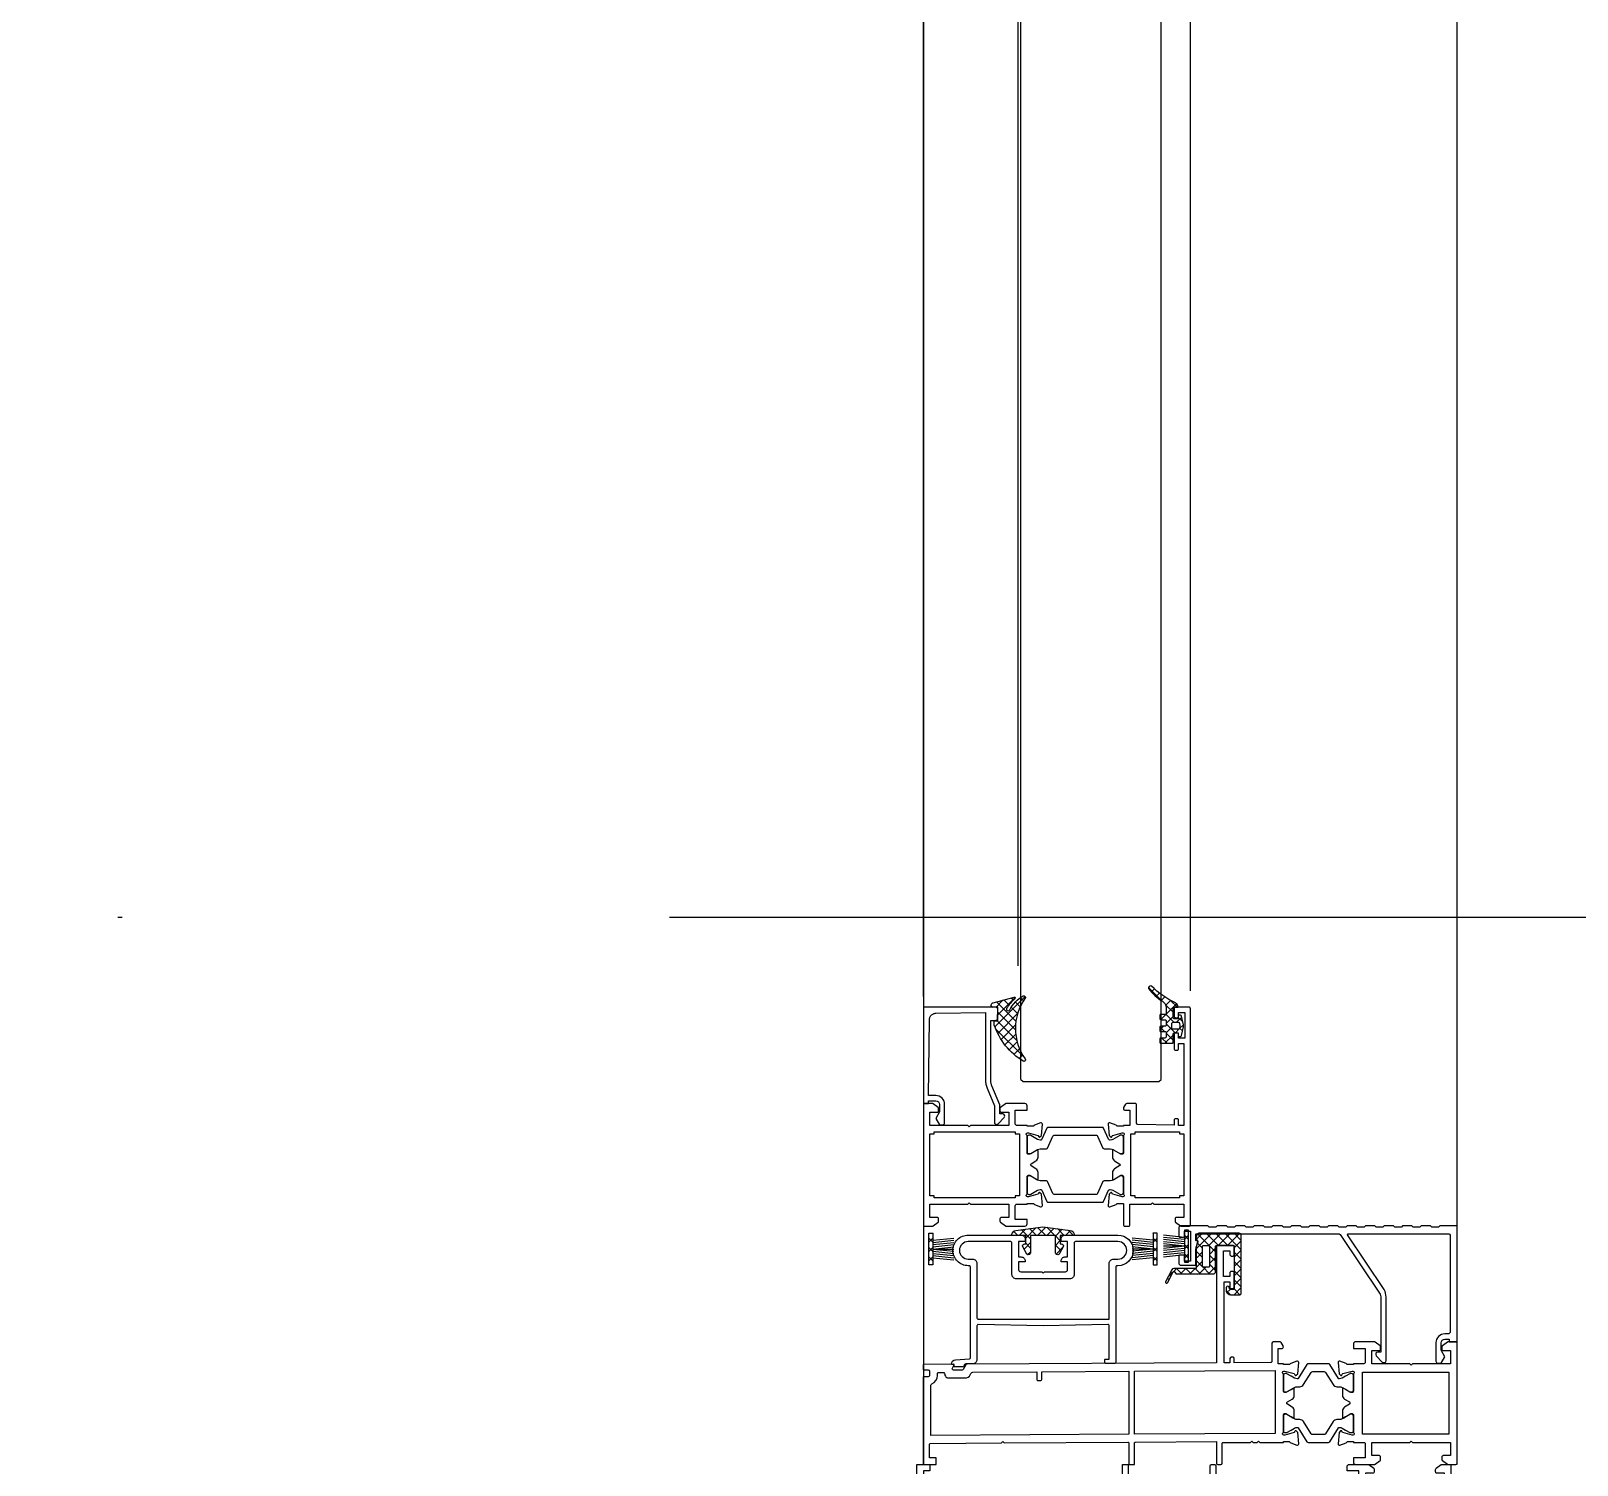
# Model space of a CAD drawing. Extents: x 58467 to 79089, y -33726 to -17391.
# Drawn here: x 75287.2 to 75322.51, y -19751.58 to -19718.82 of the extents above; entities that cross this region are included whole.
import ezdxf
from ezdxf.enums import TextEntityAlignment as Align

# ---------------------------------------------------------------- set-up
doc = ezdxf.new("R2010")
doc.units = 0
doc.header["$LTSCALE"] = 100
doc.linetypes.add('DASHDOT2', pattern=[0.5, 0.25, -0.125, 0, -0.125])
for name, color, linetype in [('BA_axis', 5, 'DASHDOT2'), ('BA_elev3', 8, 'Continuous'), ('BA_glass', 1, 'Continuous')]:
    doc.layers.add(name, color=color, linetype=linetype)
doc.styles.add('text1', font='arial.ttf', dxfattribs={"height": 20})

# ---------------------------------------------------------------- blocks, each defined once
blk = doc.blocks.new('*U176')
blk.add_line((0, 0), (0, -696))
at = {"linetype": 'Continuous', "style": 'text1'}
blk.add_attdef('1', text='', height=40, dxfattribs=at).set_placement((0, 38), align=Align.MIDDLE)
blk = doc.blocks.new('AXIS')
at = {"layer": 'BA_axis', "rotation": 90}
blk.add_blockref('*U176', (56.436, -32187.267), dxfattribs=at)
blk = doc.blocks.new('ACS_AKS122TF2002', base_point=(-434.6, 323.9))
at = {"color": 0, "linetype": 'Continuous'}
for points in [[(-367.599543, 347.090231), (-424.569809, 346.782182, 0.250708), (-424.827988, 346.632187), (-425.421871, 345.603552, -0.290882), (-425.681678, 345.453552), (-427.635264, 345.451876, -0.593545), (-427.895071, 345.901876), (-427.570004, 346.464909, 0.59484), (-427.744294, 346.764906), (-434.599537, 346.726616), (-434.599537, 345.726633, 0.456047), (-434.399537, 345.526633), (-433.399537, 345.526633, -0.389812), (-433.099537, 345.226633), (-433.099537, 344.226633, -0.441342), (-433.399537, 343.926633), (-434.399537, 343.926633, 0.378527), (-434.599537, 343.726633), (-434.599537, 323.9), (-431.599537, 323.9), (-431.599537, 325.4), (-433.099537, 325.4), (-433.099537, 328.543399, -0.412352), (-432.950491, 328.693396), (-416.694654, 328.796805), (-416.39081, 329.100649), (-416.090807, 328.800646), (-387.800809, 328.980608, -0.448015), (-387.599537, 328.780612), (-387.599537, 323.9), (-386.299537, 323.9), (-386.299537, 328.791426, -0.425607), (-386.100809, 328.991422), (-367.599543, 329.109115), (-367.599543, 324.2, 0.413911), (-367.299543, 323.9), (-366.599546, 323.9, 0.413925), (-366.299546, 324.2), (-366.299546, 328.6, -0.414502), (-365.999546, 328.9), (-359.799534, 328.9), (-359.499531, 329.200003), (-359.199528, 328.9), (-358.299534, 328.9), (-357.999531, 329.200003), (-357.699528, 328.9), (-352.299537, 328.9), (-352.299537, 329.100304), (-350.975803, 329.100304, -0.214854), (-350.79608, 328.988052, 0.25331), (-350.629102, 328.837767), (-349.202143, 328.318396, 0.548619), (-348.800678, 328.626451), (-349.026758, 331.210557), (-349.354588, 331.538386, 0.519427), (-349.689194, 331.448729), (-349.725522, 331.313152, -0.188805), (-349.866943, 331.171731), (-351.999537, 330.600304), (-352.199537, 330.600304, -0.649873), (-352.379537, 331.140304, 0.236068), (-352.299537, 331.300304), (-352.299537, 335.200304, -0.535184), (-351.999537, 335.500304), (-351.699537, 335.500304), (-350.103739, 334.526225, 0.577016), (-349.799537, 334.696935), (-349.799537, 336.122518, 0.289496), (-350.278527, 336.976069), (-351.372667, 337.643935, -0.531001), (-351.372667, 338.156065), (-350.278527, 338.823931, 0.277765), (-349.799537, 339.677482), (-349.799537, 341.103065, 0.578538), (-350.103739, 341.273775), (-351.699537, 340.299696), (-351.999537, 340.299696, -0.41362), (-352.299537, 340.599696), (-352.299537, 344.499696, 0.23639), (-352.379537, 344.659696, -0.802701), (-352.199537, 345.199696), (-351.999537, 345.199696), (-349.866943, 344.628269, -0.210853), (-349.689194, 344.351271, 0.587739), (-349.354588, 344.261614), (-349.026758, 344.589443), (-348.800678, 347.173549, 0.549503), (-349.202143, 347.481604), (-350.629102, 346.962233, 0.246021), (-350.79608, 346.811948, -0.316037), (-350.975803, 346.699696), (-352.299537, 346.699696), (-352.299537, 346.9), (-353.500105, 346.9), (-353.500105, 350.4), (-352.600105, 350.4, 0.414471), (-352.300105, 350.7, 0.097579), (-352.340297, 350.969615), (-352.790852, 351.75, 0.188389), (-353.05066, 351.9), (-354.600102, 351.9, 0.413959), (-354.900102, 351.6), (-354.901364, 347.457478, -0.4748), (-355.195809, 347.15753), (-363.499443, 347.113026), (-363.499116, 348.118819, 0.321127), (-363.799116, 348.418819), (-364.199116, 348.418819, 0.397173), (-364.499116, 348.118819), (-364.499544, 347.107598), (-365.799542, 347.1), (-365.799537, 365.6), (-364.499543, 365.6), (-364.499543, 364.4, 0.534724), (-364.199543, 364.1), (-363.799543, 364.1, 0.413923), (-363.499543, 364.4), (-363.499543, 367.7, 0.33354), (-363.799543, 368), (-364.199543, 368, 0.414505), (-364.499543, 367.7), (-364.499543, 366.8), (-365.999537, 366.8), (-365.999537, 372.7), (-364.499543, 372.7), (-364.499543, 371.8, 0.413911), (-364.199543, 371.5), (-363.799543, 371.5, 0.333135), (-363.499543, 371.8), (-363.499543, 373.6, 0.414517), (-363.799543, 373.9), (-367.299537, 373.9, 0.414511), (-367.599537, 373.6), (-367.599543, 347.090231)], [(-323.399692, 346.903812), (-332.099689, 346.903812), (-332.099689, 349.903812), (-330.399689, 349.903812, 0.414214), (-330.099689, 350.203812), (-330.099689, 350.766495, 0.238131), (-330.221569, 351.007893), (-331.351393, 351.841551, 0.160274), (-331.529513, 351.900152), (-335.799655, 351.900152, 0.414214), (-336.299655, 351.400152), (-336.299655, 350.400152), (-333.599689, 350.400152), (-333.599689, 347.200152, -0.414214), (-333.899689, 346.900152), (-336.299689, 346.900152), (-336.299689, 346.699848), (-337.623423, 346.699848, -0.286634), (-337.803146, 346.8121, 0.194273), (-337.970124, 346.962385), (-339.397083, 347.481756, 0.548619), (-339.798547, 347.173701), (-339.572467, 344.589596), (-339.244638, 344.261766, 0.57735), (-338.910031, 344.351424), (-338.873704, 344.487, -0.267949), (-338.732283, 344.628421), (-336.599689, 345.199848), (-336.399689, 345.199848, -0.720759), (-336.219689, 344.659848, 0.236068), (-336.299689, 344.499848), (-336.299689, 340.599848, -0.414214), (-336.599689, 340.299848), (-336.899689, 340.299848), (-338.495487, 341.273927, 0.585524), (-338.799689, 341.103217), (-338.799689, 339.677634, 0.261413), (-338.320699, 338.824083), (-337.226559, 338.156217, -0.561174), (-337.226559, 337.644087), (-338.320699, 336.976221, 0.261413), (-338.799689, 336.122671), (-338.799689, 334.697087, 0.585524), (-338.495487, 334.526377), (-336.899689, 335.500456), (-336.599689, 335.500456, -0.414214), (-336.299689, 335.200456), (-336.299689, 331.300456, 0.236068), (-336.219689, 331.140456, -0.720759), (-336.399689, 330.600456), (-336.599689, 330.600456), (-338.732283, 331.171883, -0.267949), (-338.873704, 331.313305), (-338.910031, 331.448881, 0.57735), (-339.244638, 331.538538), (-339.572467, 331.210709), (-339.798547, 328.626603, 0.548619), (-339.397083, 328.318549), (-337.970124, 328.837919, 0.194273), (-337.803146, 328.988205, -0.286634), (-337.623423, 329.100456), (-336.299689, 329.100456), (-336.299689, 328.900152), (-333.899689, 328.900152, -0.414214), (-333.599689, 328.600152), (-333.599689, 325.400152), (-336.299655, 325.400152), (-336.299655, 324.400152, 0.414214), (-335.799655, 323.900152), (-331.529513, 323.900152, 0.160274), (-331.351393, 323.958753), (-330.221569, 324.792411, 0.238131), (-330.099689, 325.03381), (-330.099689, 325.596492, 0.414214), (-330.399689, 325.896492), (-332.099689, 325.896492), (-332.099689, 328.896492), (-323.399692, 328.896492), (-323.099689, 329.196495), (-322.799686, 328.896492), (-314.099689, 328.896492), (-314.099689, 325.896492), (-315.799689, 325.896492, 0.414214), (-316.099689, 325.596492), (-316.099689, 325.03381, 0.238131), (-315.977809, 324.792411), (-314.847985, 323.958753, 0.160274), (-314.669865, 323.900152), (-312.899689, 323.900152, 0.414214), (-312.599689, 324.200152), (-312.599689, 351.600152, 0.414214), (-312.899689, 351.900152), (-314.669865, 351.900152, 0.160274), (-314.847985, 351.841551), (-315.977809, 351.007893, 0.238131), (-316.099689, 350.766495), (-316.099689, 350.203812, 0.414214), (-315.799689, 349.903812), (-314.099689, 349.903812), (-314.099689, 346.903812), (-322.799686, 346.903812), (-323.099689, 346.603809), (-323.399692, 346.903812)], [(-407.499537, 345.073667), (-387.599537, 345.181669), (-387.599537, 330.781925), (-432.799537, 330.494393), (-432.799537, 342.001774, -0.30478), (-432.612037, 342.279881, 0.309046), (-431.299537, 344.226633), (-431.299537, 344.626616, -0.498256), (-430.999537, 344.926616), (-430.1009, 344.925815, -0.408078), (-429.660974, 344.662612, 0.470626), (-428.573347, 343.651876), (-424.636694, 343.653552, 0.255993), (-423.662677, 344.682449, -0.323716), (-423.204063, 344.989538), (-408.599537, 345.067697), (-408.599537, 343.26768, 0.536765), (-408.399537, 343.06768), (-407.699537, 343.06768, 0.370779), (-407.499537, 343.26768), (-407.499537, 345.073667)]]:
    blk.add_lwpolyline(points, format="xyb", close=True, dxfattribs=at)
at = {"color": 4, "linetype": 'Continuous'}
for points in [[(-341.999689, 346.899848), (-346.599689, 346.899848, 0.258618), (-346.938908, 346.711816), (-348.918464, 343.543864, -0.258618), (-349.088074, 343.449848), (-349.13174, 343.449848, -0.131652), (-349.73174, 343.610618), (-350.499689, 344.053993), (-351.483009, 344.621713, 0.131652), (-351.588009, 344.649848), (-351.899689, 344.649848, 0.414214), (-352.299689, 344.249848), (-352.299689, 340.849848, 0.414214), (-351.899689, 340.449848), (-351.588009, 340.449848, 0.131652), (-351.483009, 340.477983), (-350.499689, 341.045703), (-349.73174, 341.489079, -0.131652), (-349.13174, 341.649848), (-348.533765, 341.649848, 0.258618), (-347.685717, 342.119929), (-345.941152, 344.911816, -0.258618), (-345.601933, 345.099848), (-342.997445, 345.099848, -0.258618), (-342.658226, 344.911816), (-340.913661, 342.119929, 0.258618), (-340.065613, 341.649848), (-339.467638, 341.649848, -0.131652), (-338.867638, 341.489079), (-338.106869, 341.049848), (-337.116369, 340.477983, 0.131652), (-337.011369, 340.449848), (-336.699689, 340.449848, 0.414214), (-336.299689, 340.849848), (-336.299689, 344.249848, 0.414214), (-336.699689, 344.649848), (-337.011369, 344.649848, 0.131652), (-337.116369, 344.621713), (-338.106869, 344.049848), (-338.867638, 343.610618, -0.131652), (-339.467638, 343.449848), (-339.511304, 343.449848, -0.258618), (-339.680914, 343.543864), (-341.66047, 346.711816, 0.258618), (-341.999689, 346.899848)], [(-346.599689, 328.900456), (-341.999689, 328.900456, 0.258618), (-341.66047, 329.088489), (-339.680914, 332.25644, -0.258618), (-339.511304, 332.350456), (-339.467638, 332.350456, -0.131652), (-338.867638, 332.189687), (-338.106869, 331.750456), (-337.116369, 331.178591, 0.131652), (-337.011369, 331.150456), (-336.699689, 331.150456, 0.414214), (-336.299689, 331.550456), (-336.299689, 334.950456, 0.414214), (-336.699689, 335.350456), (-337.011369, 335.350456, 0.131652), (-337.116369, 335.322322), (-338.106869, 334.750456), (-338.867638, 334.311226, -0.131652), (-339.467638, 334.150456), (-340.065613, 334.150456, 0.258618), (-340.913661, 333.680376), (-342.658226, 330.888489, -0.258618), (-342.997445, 330.700456), (-345.601933, 330.700456, -0.258618), (-345.941152, 330.888489), (-347.685717, 333.680376, 0.258618), (-348.533765, 334.150456), (-349.13174, 334.150456, -0.131652), (-349.73174, 334.311226), (-350.499689, 334.754602), (-351.483009, 335.322322, 0.131652), (-351.588009, 335.350456), (-351.899689, 335.350456, 0.414214), (-352.299689, 334.950456), (-352.299689, 331.550456, 0.414214), (-351.899689, 331.150456), (-351.588009, 331.150456, 0.131652), (-351.483009, 331.178591), (-350.499689, 331.746311), (-349.73174, 332.189687, -0.131652), (-349.13174, 332.350456), (-349.088074, 332.350456, -0.258618), (-348.918464, 332.25644), (-346.938908, 329.088489, 0.258618), (-346.599689, 328.900456)]]:
    blk.add_lwpolyline(points, format="xyb", close=True, dxfattribs=at)
at = {"color": 0, "linetype": 'Continuous'}
for points in [[(-386.299537, 330.790194), (-386.299537, 345.188724), (-354.199537, 345.362939), (-354.199537, 330.994393), (-386.299537, 330.790194)], [(-334.199689, 345.003812), (-314.499689, 345.003812), (-314.499689, 330.796492), (-334.199689, 330.796492), (-334.199689, 345.003812)]]:
    blk.add_lwpolyline(points, close=True, dxfattribs=at)
blk = doc.blocks.new('ACS_04-3004', base_point=(38.2, -51.4))
at = {"color": 1, "linetype": 'Continuous'}
for p, q in [((39.829437, -47), (41.281454, -45.547984)), ((40.347429, -45.675351), (42.45, -47.777922)), ((41.35, -47.600758), (43.737719, -45.213038)), ((42.21419, -45.420792), (43.793398, -47)), ((44.072078, -47), (45.979429, -45.092649)), ((44.080952, -45.166234), (45.914719, -47)), ((46.152256, -45.116217), (48.036039, -47)), ((46.193398, -47), (47.84619, -45.347208)), ((48.15, -47.164719), (49.712952, -45.601766)), ((48.608521, -45.451162), (50.157359, -47)), ((50.436039, -47), (51.578844, -45.857195)), ((51.064787, -45.786107), (52.27868, -47)), ((38.297287, -46.41083), (38.769757, -45.93836)), ((38.595344, -46.044586), (39.550758, -47)), ((40.962027, -50.110051), (42.45, -48.622078)), ((41.35, -48.799242), (42.45, -49.899242)), ((48.15, -47.113961), (49.25, -48.213961)), ((48.15, -49.286039), (49.25, -48.186039)), ((48.15, -49.235281), (49.424685, -50.509966)), ((41.444929, -51.015492), (41.809205, -51.379767)), ((41.812637, -51.380761), (42.45, -50.743398)), ((48.300145, -51.257214), (49.855875, -49.701484))]:
    blk.add_line(p, q, dxfattribs=at)
blk.add_lwpolyline([(39.064887, -45.850243), (45.3, -45), (51.535113, -45.850243, -0.375053), (52.4, -46.841073), (52.4, -47), (49.25, -47), (49.25, -48.9), (49.45, -48.9, -0.56619), (49.891176, -49.635294), (49.091176, -51.135294, -0.780776), (48.15, -50.9), (48.15, -47), (42.45, -47), (42.45, -50.9, -0.780776), (41.508824, -51.135294), (40.708824, -49.635294, -0.56619), (41.15, -48.9), (41.35, -48.9), (41.35, -47), (38.2, -47), (38.2, -46.841073, -0.375053), (39.064887, -45.850243)], format="xyb", close=True, dxfattribs=at)
blk = doc.blocks.new('ACS_01-2064', base_point=(17637.4, 718.4))
at = {"color": 1, "linetype": 'Continuous'}
for p, q in [((17637.4, 728.650033), (17641.19296, 732.442993)), ((17637.4, 730.771353), (17639.07164, 732.442993)), ((17637.772974, 732.426588), (17640.556336, 729.643226)), ((17639.877889, 732.442993), (17642.677657, 729.643226)), ((17640.514514, 729.643226), (17643.314281, 732.442993)), ((17641.99921, 732.442993), (17644.817009, 729.625194)), ((17642.635834, 729.643226), (17645.435601, 732.442993)), ((17643.3, 728.186072), (17647.433392, 732.319464)), ((17644.12053, 732.442993), (17647.684862, 728.878661)), ((17646.241851, 732.442993), (17647.844757, 730.840087)), ((17637.4, 730.678242), (17639, 729.078242)), ((17637.4, 728.556921), (17639, 726.956921)), ((17637.4, 726.528712), (17639, 728.128712)), ((17643.3, 729.020882), (17644.7, 727.620882)), ((17646.284862, 729.049614), (17647.441121, 730.205872)), ((17646.284862, 728.15734), (17647.516495, 726.925708)), ((17646.47457, 727.118001), (17647.684862, 728.328293)), ((17637.4, 726.435601), (17639, 724.835601)), ((17637.4, 724.407392), (17639, 726.007392)), ((17637.4, 724.314281), (17639, 722.714281)), ((17643.3, 726.064751), (17644.7, 727.464751)), ((17643.3, 726.899562), (17644.7, 725.499562)), ((17643.3, 723.943431), (17644.7, 725.343431)), ((17643.3, 724.778242), (17644.915443, 723.162799)), ((17644.640689, 723.162799), (17646.152458, 724.674568)), ((17645.536763, 724.662799), (17647.036763, 723.162799)), ((17646.273093, 724.795204), (17647.684862, 726.206973)), ((17646.284862, 726.928293), (17646.47457, 727.118001)), ((17646.284862, 726.03602), (17647.684862, 724.63602)), ((17646.762009, 723.162799), (17647.962009, 724.362799)), ((17647.516495, 726.925708), (17647.684862, 726.75734)), ((17647.958083, 724.362799), (17649.158083, 723.162799)), ((17648.883329, 723.162799), (17650.083329, 724.362799)), ((17650.079404, 724.362799), (17651.279404, 723.162799)), ((17651.00465, 723.162799), (17652.20465, 724.362799)), ((17652.200724, 724.362799), (17652.838444, 723.725079)), ((17637.4, 722.286072), (17639, 723.886072)), ((17637.4, 722.19296), (17639, 720.59296)), ((17637.4, 720.164751), (17639, 721.764751)), ((17652.998647, 723.564876), (17654.160835, 722.402688)), ((17653.178815, 723.215644), (17653.549959, 723.586789)), ((17653.900754, 721.816263), (17654.271898, 722.187407)), ((17637.4, 720.07164), (17639.07164, 718.4)), ((17637.756569, 718.4), (17639.067267, 719.710698)), ((17639.87829, 718.4004), (17640.8496, 719.37171)), ((17639.968545, 719.624415), (17640.707479, 718.885481))]:
    blk.add_line(p, q, dxfattribs=at)
for points in [[(17647.684862, 729.27647), (17647.684862, 724.512799, 0.414214), (17647.834862, 724.362799), (17652.844949, 724.362799, -0.280668), (17653.289301, 724.09204), (17654.699308, 721.358931, -1), (17654.254956, 721.12969), (17652.957557, 723.644524, 0.56102), (17652.702191, 723.662938), (17652.389816, 723.225613, -0.242318), (17652.267697, 723.162799), (17643.8, 723.162799, -0.414354), (17643.3, 723.663038), (17643.3, 729.443226, 0.414214), (17643.1, 729.643226), (17639.2, 729.643226, 0.41423), (17639, 729.443215), (17639, 719.9, 0.414214), (17639.3, 719.6), (17639.85, 719.6, 0.414214), (17640.15, 719.9), (17640.15, 720.00073, -1.000411), (17640.85, 720.000443), (17640.85, 719.4, -0.414223), (17639.849967, 718.4), (17637.7, 718.4, -0.414227), (17637.4, 718.700014), (17637.4, 731.942993, -0.414297), (17637.900143, 732.442993), (17647.104349, 732.442993, -0.339454), (17647.587312, 732.072402), (17647.879751, 730.981004, -0.513108), (17647.725311, 730.792486), (17647.625528, 730.792486, 0.513383), (17647.368184, 730.478078), (17647.679751, 729.315293), (17647.684862, 729.27647)], [(17646.284862, 724.862799), (17646.284862, 729.443226, 0.414232), (17646.084849, 729.643226), (17644.9, 729.643226, 0.414214), (17644.7, 729.443226), (17644.7, 724.862817, 0.41424), (17644.9, 724.662799), (17646.084844, 724.662799, 0.41424), (17646.284862, 724.862799)]]:
    blk.add_lwpolyline(points, format="xyb", close=True, dxfattribs=at)
for centre, radius, start, end in [((17647.534862, 729.27647), 0.15, 0, 15), ((17639.3, 719.9), 0.3, 180, 270)]:
    blk.add_arc(centre, radius, start, end, dxfattribs=at)
blk = doc.blocks.new('ACS_09-2880', base_point=(60.949993, -60.5))
at = {"color": 1, "linetype": 'Continuous'}
for p, q in [((61.899993, -55.32132), (60.949993, -54.37132)), ((60.949993, -55.32132), (61.899993, -54.37132)), ((61.899993, -57.442641), (60.949993, -56.492641)), ((60.949993, -57.442641), (61.899993, -56.492641)), ((61.907064, -53.207071), (61.892922, -53.192929)), ((61.899993, -54.839179), (66.7, -54.339179)), ((61.899993, -55.341884), (66.7, -54.841884)), ((61.899993, -55.844589), (66.7, -55.344589)), ((61.899993, -56.347295), (66.7, -55.847295)), ((61.899993, -56.85), (66.7, -56.35)), ((61.899993, -59.563961), (60.949993, -58.613961)), ((60.949993, -59.563961), (61.899993, -58.613961)), ((61.899993, -56.85), (66.7, -57.35)), ((61.899993, -56.85), (66.7, -56.85)), ((61.899993, -57.352705), (66.7, -57.852705)), ((61.899993, -57.855411), (66.7, -58.355411)), ((61.899993, -58.358116), (66.7, -58.858116)), ((61.899993, -58.860821), (66.7, -59.360821))]:
    blk.add_line(p, q, dxfattribs=at)
blk.add_lwpolyline([(61.899993, -53.2), (61.899993, -60.5), (60.949993, -60.5), (60.949993, -53.2), (61.899993, -53.2)], close=True, dxfattribs=at)
blk = doc.blocks.new('ACS_AKS122A01', base_point=(17472.447571, 1075.748261))
at = {"color": 0, "linetype": 'Continuous'}
blk.add_lwpolyline([(17470.847571, 1099.948261), (17470.847571, 1078.048261, -0.414238), (17470.347531, 1077.548261), (17469.597571, 1077.548261, 0.414214), (17467.597571, 1075.548261), (17467.597571, 1071.348261, 0.41422), (17468.097582, 1070.848261), (17468.797571, 1070.848261), (17469.597571, 1072.348261), (17468.797571, 1073.848261), (17468.797571, 1075.548261, -0.41423), (17469.597615, 1076.348261), (17470.647571, 1076.348261), (17470.647571, 1075.748261), (17472.447571, 1075.748261), (17472.447571, 1101.948261, 0.414214), (17472.147571, 1102.248261), (17468.467435, 1102.248261), (17468.167435, 1101.948261), (17466.649181, 1101.948261), (17466.349181, 1102.248261), (17464.230927, 1102.248261), (17463.930927, 1101.948261), (17462.412673, 1101.948261), (17462.112673, 1102.248261), (17459.994419, 1102.248261), (17459.694419, 1101.948261), (17458.176165, 1101.948261), (17457.876165, 1102.248261), (17455.757911, 1102.248261), (17455.457911, 1101.948261), (17453.939657, 1101.948261), (17453.639657, 1102.248261), (17451.521403, 1102.248261), (17451.221403, 1101.948261), (17449.703149, 1101.948261), (17449.403149, 1102.248261), (17447.284895, 1102.248261), (17446.984895, 1101.948261), (17445.466641, 1101.948261), (17445.166641, 1102.248261), (17443.048387, 1102.248261), (17442.748387, 1101.948261), (17441.230133, 1101.948261), (17440.930133, 1102.248261), (17438.811879, 1102.248261), (17438.511879, 1101.948261), (17436.993625, 1101.948261), (17436.693625, 1102.248261), (17434.575371, 1102.248261), (17434.275371, 1101.948261), (17432.757117, 1101.948261), (17432.457117, 1102.248261), (17430.338863, 1102.248261), (17430.038863, 1101.948261), (17428.520609, 1101.948261), (17428.220609, 1102.248261), (17426.102355, 1102.248261), (17425.802355, 1101.948261), (17424.284101, 1101.948261), (17423.984101, 1102.248261), (17421.865847, 1102.248261), (17421.565847, 1101.948261), (17420.047593, 1101.948261), (17419.747593, 1102.248261), (17417.629339, 1102.248261), (17417.329339, 1101.948261), (17415.811085, 1101.948261), (17415.511085, 1102.248261), (17409.356567, 1102.248261, 0.414238), (17408.856567, 1101.74822), (17408.856567, 1099.948259, 0.414251), (17409.156606, 1099.648259), (17409.856567, 1099.648259, 0.414254), (17410.156567, 1099.948301), (17410.156567, 1101.048261), (17411.506567, 1101.048261), (17411.506567, 1094.148261), (17410.156567, 1094.148261), (17410.156567, 1095.248258, 0.414243), (17409.856538, 1095.548258), (17409.156567, 1095.548258, 0.414243), (17408.856567, 1095.248229), (17408.856567, 1093.748259, 0.414214), (17409.356567, 1093.248259), (17412.762709, 1093.248259), (17412.762709, 1096.948261), (17413.231148, 1098.696498, 0.493248), (17413.037896, 1098.948261), (17412.762709, 1098.948261), (17412.762709, 1100.248261, -0.414214), (17412.962709, 1100.448261), (17445.279752, 1100.448261, -0.249985), (17445.694962, 1100.226831), (17454.831271, 1086.609107, -0.148818), (17455.000852, 1086.051968), (17455.000852, 1073.421922), (17454.324735, 1073.421922, 0.659185), (17453.962463, 1072.577307), (17455.338552, 1071.130472, 0.677286), (17456.200852, 1071.475068), (17456.200852, 1085.923641, 0.11575), (17455.783373, 1087.702839), (17447.426163, 1100.159303, -0.55665), (17447.60529, 1100.448261), (17470.347571, 1100.448261, -0.414214), (17470.847571, 1099.948261)], format="xyb", close=True, dxfattribs=at)
blk = doc.blocks.new('ACS_AKS122A02', base_point=(-167.351368, 6.8))
at = {"color": 0, "linetype": 'Continuous'}
for points in [[(-163.503112, 29.937767, -0.414214), (-167.003112, 33.437767, -0.414214), (-163.503112, 36.937767), (-151.401556, 36.937767, -0.414214), (-150.501556, 36.037767), (-150.501556, 35.437767), (-152.001556, 35.437767), (-152.001556, 31.937767), (-151.401556, 31.937767, -0.414214), (-150.501556, 31.037767), (-150.501556, 30.837767), (-152.001556, 30.837767), (-152.001556, 29.037758, 0.414214), (-151.501556, 28.537758), (-146.701559, 28.537758), (-146.401556, 28.237755), (-146.101553, 28.537758), (-141.301556, 28.537758, 0.414214), (-140.801556, 29.037758), (-140.801556, 30.837767), (-142.301556, 30.837767), (-142.301556, 31.037767, -0.414214), (-141.401556, 31.937767), (-140.801556, 31.937767), (-140.801556, 35.437767), (-142.301556, 35.437767), (-142.301556, 36.037767, -0.414214), (-141.401556, 36.937767), (-129.3, 36.937767, -1), (-129.3, 29.937767), (-129.551556, 29.937767, 0.414214), (-129.801556, 29.687767), (-129.801556, 7.902363, -0.414214), (-130.101556, 7.602363), (-132.151556, 7.602363, -0.414214), (-132.301556, 7.752363), (-132.301556, 8.44585, -0.414214), (-132.151556, 8.59585), (-131.301556, 8.59585), (-131.301556, 16.192944, 0.420112), (-131.607585, 16.492884), (-146.376556, 16.19602), (-161.195527, 16.493889, 0.420112), (-161.501556, 16.193949), (-161.501556, 8.503322, -0.414214), (-162.501556, 7.503322), (-164.059146, 7.503322, 0.267949), (-164.318954, 7.353322), (-164.551812, 6.95, -0.267949), (-164.81162, 6.8), (-166.551368, 6.8, -0.414214), (-166.701368, 6.95), (-166.701368, 7.25, 0.414214), (-166.851368, 7.4), (-167.351368, 7.4), (-167.351368, 7.456135, -0.408072), (-166.372379, 8.455914), (-163.201013, 8.696808, 0.412623), (-163.001556, 8.896264), (-163.001556, 29.687767, 0.414214), (-163.251556, 29.937767), (-163.503112, 29.937767)], [(-165.503112, 33.437767, 0.414214), (-163.503112, 31.437767), (-162.501556, 31.437767, -0.414214), (-161.501556, 30.437767), (-161.501556, 17.99602, 0.414214), (-161.201556, 17.69602), (-161.301556, 17.69602), (-131.451556, 17.69602, 0.414214), (-131.301556, 17.84602), (-131.301556, 30.437767, -0.414214), (-130.301556, 31.437767), (-129.3, 31.437767, 1), (-129.3, 35.437767), (-139.001556, 35.437767, 0.414214), (-139.301556, 35.137767), (-139.301556, 27.937758, -0.414214), (-140.301556, 26.937758), (-152.501556, 26.937758, -0.414214), (-153.501556, 27.937758), (-153.501556, 35.137767, 0.414214), (-153.801556, 35.437767), (-163.503112, 35.437767, 0.414214), (-165.503112, 33.437767)]]:
    blk.add_lwpolyline(points, format="xyb", close=True, dxfattribs=at)
blk = doc.blocks.new('ACS_AW61TF1503', base_point=(-0.3, -6.5))
at = {"color": 0, "linetype": 'Continuous'}
for points in [[(-0.3, -6.2), (-0.3, 43.2, -0.414214), (0, 43.5), (3.1, 43.5, -0.414214), (3.4, 43.2), (3.4, 41.4, -0.414214), (3.1, 41.1), (2.7, 41.1, -0.414214), (2.4, 41.4), (2.4, 42.3), (1, 42.3), (1, 36.4), (2.4, 36.4), (2.4, 37.3, -0.414214), (2.7, 37.6), (3.1, 37.6, -0.414214), (3.4, 37.3), (3.4, 34, -0.414214), (3.1, 33.7), (2.7, 33.7, -0.414214), (2.4, 34), (2.4, 35.2), (1.2, 35.2), (1.2, 16.505607), (2.4, 16.505607), (2.4, 17.705607, -0.414214), (2.7, 18.005607), (3.1, 18.005607, -0.414214), (3.4, 17.705607), (3.4, 16.540743), (11.70499, 16.694547, 0.4088), (11.999435, 16.994496), (11.999435, 21.2, -0.414214), (12.299435, 21.5), (14.248877, 21.5, -0.267949), (14.508685, 21.35), (14.95924, 20.569615, -0.131652), (14.999432, 20.419615), (14.999432, 20.3, -0.414214), (14.699432, 20), (13.499432, 20), (13.499432, 16.5), (15, 16.5), (15, 16.299696), (16.323734, 16.299696, 0.286634), (16.503457, 16.411948, -0.194273), (16.670435, 16.562233), (18.097394, 17.081604, -0.548619), (18.498858, 16.773549), (18.272778, 14.189443), (17.944949, 13.861614, -0.57735), (17.610342, 13.951271), (17.574015, 14.086848, 0.267949), (17.432594, 14.228269), (15.3, 14.799696), (15.1, 14.799696, 0.720759), (14.92, 14.259696, -0.236068), (15, 14.099696), (15, 10.199696, 0.414214), (15.3, 9.899696), (15.6, 9.899696), (17.195798, 10.873775, -0.585524), (17.5, 10.703065), (17.5, 9.277482, -0.261413), (17.02101, 8.423931), (15.787036, 7.67071, 0.561174), (15.787036, 7.32929), (17.02101, 6.576069, -0.261413), (17.5, 5.722518), (17.5, 4.296935, -0.585524), (17.195798, 4.126225), (15.6, 5.100304), (15.3, 5.100304, 0.414214), (15, 4.800304), (15, 0.900304, -0.236068), (14.92, 0.740304, 0.720759), (15.1, 0.200304), (15.3, 0.200304), (17.432594, 0.771731, 0.267949), (17.574015, 0.913152), (17.610342, 1.048729, -0.57735), (17.944949, 1.138386), (18.272778, 0.810557), (18.498858, -1.773549, -0.548619), (18.097394, -2.081604), (16.670435, -1.562233, -0.194273), (16.503457, -1.411948, 0.286634), (16.323734, -1.299696), (15.199958, -1.299696, 0.414214), (14.999958, -1.499696), (14.999958, -6.2, -0.414214), (14.699958, -6.5), (13.799958, -6.5, -0.414214), (13.499958, -6.2), (13.499958, -1.50366), (8.649982, -1.50366), (8.349979, -1.203657), (8.049976, -1.50366), (1.2, -1.50366), (1.2, -4.50366), (2.9, -4.50366, -0.414214), (3.2, -4.80366), (3.2, -5.366342, -0.238131), (3.07812, -5.607741), (1.948296, -6.441399, -0.160274), (1.770176, -6.5), (0, -6.5, -0.414214), (-0.3, -6.2)], [(60.7, 21.2), (60.7, -6.2, -0.414214), (60.4, -6.5), (58.629824, -6.5, -0.160274), (58.451704, -6.441399), (57.32188, -5.607741, -0.238131), (57.2, -5.366342), (57.2, -4.80366, -0.414214), (57.5, -4.50366), (59.2, -4.50366), (59.2, -1.50366), (50.500003, -1.50366), (50.2, -1.203657), (49.899997, -1.50366), (41.2, -1.50366), (41.2, -4.50366), (42.9, -4.50366, -0.414214), (43.2, -4.80366), (43.2, -5.366342, -0.238131), (43.07812, -5.607741), (41.948296, -6.441399, -0.160274), (41.770176, -6.5), (37.500034, -6.5, -0.414214), (37.000034, -6), (37.000034, -5), (39.7, -5), (39.7, -1.8, 0.414214), (39.4, -1.5), (37, -1.5), (37, -1.299696), (35.676266, -1.299696, 0.286634), (35.496543, -1.411948, -0.194273), (35.329565, -1.562233), (33.902606, -2.081604, -0.548619), (33.501142, -1.773549), (33.727222, 0.810557), (34.055051, 1.138386, -0.57735), (34.389658, 1.048729), (34.425985, 0.913152, 0.267949), (34.567406, 0.771731), (36.7, 0.200304), (36.9, 0.200304, 0.720759), (37.08, 0.740304, -0.236068), (37, 0.900304), (37, 4.800304, 0.414214), (36.7, 5.100304), (36.4, 5.100304), (34.804202, 4.126225, -0.585524), (34.5, 4.296935), (34.5, 5.722518, -0.261413), (34.97899, 6.576069), (36.07313, 7.243935, 0.561174), (36.07313, 7.756065), (34.97899, 8.423931, -0.261413), (34.5, 9.277482), (34.5, 10.703065, -0.585524), (34.804202, 10.873775), (36.4, 9.899696), (36.7, 9.899696, 0.414214), (37, 10.199696), (37, 14.099696, -0.236068), (37.08, 14.259696, 0.720759), (36.9, 14.799696), (36.7, 14.799696), (34.567406, 14.228269, 0.267949), (34.425985, 14.086848), (34.389658, 13.951271, -0.57735), (34.055051, 13.861614), (33.727222, 14.189443), (33.501142, 16.773549, -0.548619), (33.902606, 17.081604), (35.329565, 16.562233, -0.194273), (35.496543, 16.411948, 0.286634), (35.676266, 16.299696), (37, 16.299696), (37, 16.5), (39.4, 16.5, 0.414214), (39.7, 16.8), (39.7, 20), (37.000034, 20), (37.000034, 21, -0.414214), (37.500034, 21.5), (41.770176, 21.5, -0.160274), (41.948296, 21.441399), (43.07812, 20.607741, -0.238131), (43.2, 20.366342), (43.2, 19.80366, -0.414214), (42.9, 19.50366), (41.2, 19.50366), (41.2, 16.50366), (49.899997, 16.50366), (50.2, 16.203657), (50.500003, 16.50366), (59.2, 16.50366), (59.2, 19.50366), (57.5, 19.50366, -0.414214), (57.2, 19.80366), (57.2, 20.366342, -0.238131), (57.32188, 20.607741), (58.451704, 21.441399, -0.160274), (58.629824, 21.5), (60.4, 21.5, -0.414214), (60.7, 21.2)]]:
    blk.add_lwpolyline(points, format="xyb", close=True, dxfattribs=at)
for points in [[(2.2, 14.60366), (1.2, 14.60366), (1.2, 0.39634), (2.2, 0.39634), (2.2, -0.00366), (12.3, -0.00366), (12.3, 0.39634), (13.3, 0.39634), (13.3, 14.60366), (12.3, 14.60366), (12.3, 15.00366), (2.2, 15.00366), (2.2, 14.60366)], [(59.2, 0.39634), (59.2, 14.60366), (58.2, 14.60366), (58.2, 15.00366), (39.7, 15.00366), (39.7, 14.60366), (38.7, 14.60366), (38.7, 0.39634), (39.7, 0.39634), (39.7, -0.00366), (58.2, -0.00366), (58.2, 0.39634), (59.2, 0.39634)]]:
    blk.add_lwpolyline(points, close=True, dxfattribs=at)
at = {"color": 4, "linetype": 'Continuous'}
for points in [[(19.794822, 16.049696), (32.205178, 16.049696, -0.296213), (32.479241, 15.871717), (33.611922, 13.327675, 0.296213), (33.885985, 13.149696), (34.005256, 13.149696, 0.131652), (34.605256, 13.310465), (36.18332, 14.221561, -0.131652), (36.28832, 14.249696), (36.6, 14.249696, -0.414214), (37, 13.849696), (37, 10.449696, -0.414214), (36.6, 10.049696), (36.28832, 10.049696, -0.131652), (36.18332, 10.07783), (34.605256, 10.988926, 0.131652), (34.005256, 11.149696), (32.58717, 11.149696, -0.296213), (32.313107, 11.327675), (31.09138, 14.071717, 0.296213), (30.817317, 14.249696), (21.182683, 14.249696, 0.296213), (20.90862, 14.071717), (19.686893, 11.327675, -0.296213), (19.41283, 11.149696), (17.994744, 11.149696, 0.131652), (17.394744, 10.988926), (15.81668, 10.07783, -0.131652), (15.71168, 10.049696), (15.4, 10.049696, -0.414214), (15, 10.449696), (15, 13.849696, -0.414214), (15.4, 14.249696), (15.71168, 14.249696, -0.131652), (15.81668, 14.221561), (17.394744, 13.310465, 0.131652), (17.994744, 13.149696), (18.114015, 13.149696, 0.296213), (18.388078, 13.327675), (19.520759, 15.871717, -0.296213), (19.794822, 16.049696)], [(32.205178, -1.049696), (19.794822, -1.049696, -0.296213), (19.520759, -0.871717), (18.388078, 1.672325, 0.296213), (18.114015, 1.850304), (17.994744, 1.850304, 0.131652), (17.394744, 1.689535), (15.81668, 0.778439, -0.131652), (15.71168, 0.750304), (15.4, 0.750304, -0.414214), (15, 1.150304), (15, 4.550304, -0.414214), (15.4, 4.950304), (15.71168, 4.950304, -0.131652), (15.81668, 4.92217), (17.394744, 4.011074, 0.131652), (17.994744, 3.850304), (19.41283, 3.850304, -0.296213), (19.686893, 3.672325), (20.90862, 0.928283, 0.296213), (21.182683, 0.750304), (30.817317, 0.750304, 0.296213), (31.09138, 0.928283), (32.313107, 3.672325, -0.296213), (32.58717, 3.850304), (34.005256, 3.850304, 0.131652), (34.605256, 4.011074), (36.18332, 4.92217, -0.131652), (36.28832, 4.950304), (36.6, 4.950304, -0.414214), (37, 4.550304), (37, 1.150304, -0.414214), (36.6, 0.750304), (36.28832, 0.750304, -0.131652), (36.18332, 0.778439), (34.605256, 1.689535, 0.131652), (34.005256, 1.850304), (33.885985, 1.850304, 0.296213), (33.611922, 1.672325), (32.479241, -0.871717, -0.296213), (32.205178, -1.049696)]]:
    blk.add_lwpolyline(points, format="xyb", close=True, dxfattribs=at)
blk = doc.blocks.new('ACS_22G09', base_point=(-1.600509, -26.399478))
at = {"color": 0, "linetype": 'Continuous'}
blk.add_lwpolyline([(1.620233, -16.141271), (1.619938, -2.500071), (0.499937, -2.500095), (0.399229, -2.489935), (0.305413, -2.460793), (0.220501, -2.414677), (0.146511, -2.3536), (0.085455, -2.279571), (0.039348, -2.1946), (0, 0), (0.010159, 0.100822), (0.039297, 0.194724), (0.085399, 0.279697), (0.146452, 0.353728), (0.22044, 0.414809), (0.305349, 0.460928), (0.399165, 0.490075), (0.499873, 0.500239), (17.003947, 0.500596), (17.004423, -21.499439), (15.804496, -21.499465), (15.804483, -20.899674), (14.154283, -20.89971, 0.433577), (13.354349, -21.699678), (13.354385, -23.399489), (14.154369, -24.899466), (13.35445, -26.399478), (12.459737, -26.360245), (12.377048, -26.315638), (12.300937, -26.253084), (12.238525, -26.176976), (12.192585, -26.090952), (12.164215, -25.997628), (12.154513, -25.89962), (12.154422, -21.699704, -0.437355), (14.154257, -19.699783), (15.804457, -19.699748), (15.619425, -2.357485), (15.610376, -2.207223), (15.586938, -2.061286), (15.549824, -1.920392), (15.499744, -1.785258), (15.437409, -1.656599), (15.36353, -1.535133), (15.278819, -1.421576), (15.183985, -1.316645), (15.079742, -1.221057), (14.966798, -1.135527), (14.845867, -1.060773), (14.717658, -0.99751), (14.582883, -0.946457), (14.442252, -0.908329), (14.296478, -0.883842), (14.14627, -0.873715), (2.82017, -0.702394), (2.820504, -16.141245), (2.814711, -16.374477), (2.797379, -16.606732), (2.768597, -16.837582), (2.728454, -17.066599), (2.67704, -17.293357), (2.614442, -17.517425), (2.54075, -17.738377), (2.456053, -17.955785), (0.757708, -22.014144), (0.75779, -25.773087), (0.74763, -25.873894), (0.718488, -25.967758), (0.672372, -26.052675), (0.611295, -26.126644), (0.537265, -26.187661), (0.452295, -26.233725), (0.358394, -26.262833), (0.257573, -26.272982), (0.156427, -26.262659), (0.060512, -26.232506), (-0.027392, -26.183749), (-0.10451, -26.117616), (-1.480513, -24.67105, -0.614052), (-1.118451, -23.826305), (-0.442524, -23.82629), (-0.442568, -21.773013), (1.348789, -17.492443), (1.411983, -17.330569), (1.466922, -17.166066), (1.513551, -16.999247), (1.55182, -16.830421), (1.581675, -16.659899), (1.603064, -16.487993), (1.615934, -16.315013), (1.620233, -16.141271)], format="xyb", close=True, dxfattribs=at)
blk = doc.blocks.new('ACS_01-2005', base_point=(97.321644, 52.883758))
at = {"color": 1, "linetype": 'Continuous'}
for p, q in [((91.038892, 55.31035), (97.96879, 48.380452)), ((92.161049, 55.052609), (91.467299, 54.358859)), ((93.301845, 54.072085), (92.210965, 52.981204)), ((97.595118, 54.122717), (93.175004, 49.702602)), ((93.356364, 55.114199), (97.321644, 51.148919)), ((94.244897, 55.015136), (93.761808, 54.532047)), ((95.920007, 54.568926), (94.767786, 53.416705)), ((96.060337, 54.531546), (97.708125, 52.883758)), ((98.821644, 53.227922), (98.47748, 52.883758)), ((94.230604, 52.879523), (92.791728, 51.440647)), ((92.793635, 51.434287), (97.324413, 46.903509)), ((97.48496, 49.769918), (92.977166, 45.262124)), ((97.321644, 51.727922), (93.292246, 47.698524)), ((97.808483, 47.972121), (91.432552, 41.59619)), ((93.230592, 46.754689), (95.688179, 44.297102)), ((93.267003, 48.839599), (96.561002, 45.5456)), ((92.364301, 43.378339), (93.633296, 42.109344)), ((92.902218, 44.961743), (94.711492, 43.152469)), ((91.65713, 41.96419), (92.453107, 41.168213))]:
    blk.add_line(p, q, dxfattribs=at)
blk.add_lwpolyline([(91.519056, 40.543536, 0.172484), (98.109633, 48.769918), (98.109633, 49.769918), (97.321644, 49.769918), (97.321644, 50.546722), (97.321644, 52.883758), (98.821644, 52.883758), (98.821644, 53.418823, 0.386706), (98.368983, 53.916577), (93.556373, 55.198543, 0.842075), (93.422854, 54.827683, -0.086192), (95.242271, 52.707246, -1.07634), (94.579908, 52.262472, 0.149707), (91.501519, 55.465503, 0.857342), (91.110315, 54.894949, -0.318393), (91.081758, 41.074824, 0.830588), (91.519056, 40.543536)], format="xyb", close=True, dxfattribs=at)
blk = doc.blocks.new('ACS_01-2023', base_point=(-11.73, -27.349769))
at = {"color": 1, "linetype": 'Continuous'}
for p, q in [((-17.593094, -22.878984), (-14.541901, -25.930177)), ((-16.257351, -23.143765), (-16.96124, -23.847655)), ((-15.111094, -24.118829), (-15.896145, -24.90388)), ((-11.989535, -27.361231), (-14.820667, -30.192363)), ((-13.877077, -25.006132), (-14.697737, -25.826792)), ((-13.688109, -26.783968), (-11.989535, -28.482543)), ((-12.551676, -25.802051), (-13.64378, -26.894156)), ((-12.54515, -25.805608), (-11.000758, -27.35)), ((-11.171366, -26.543062), (-11.978304, -27.35)), ((-14.20699, -31.700006), (-15.005843, -32.498859)), ((-15.005816, -29.708902), (-14.514713, -30.200006)), ((-13.659883, -28.933516), (-11.793398, -30.8)), ((-13.2118, -30.704817), (-13.553489, -31.046505)), ((-13.553489, -31.16123), (-11.514719, -33.2)), ((-11.989535, -29.482551), (-13.2118, -30.704817)), ((-10.001685, -29.616022), (-11.185663, -30.8)), ((-10.789535, -29.682543), (-9.785853, -30.686225)), ((-9.645669, -31.381327), (-10.567525, -32.303182)), ((-14.785666, -34.400003), (-15.006052, -34.620388)), ((-14.996385, -31.839654), (-13.936036, -32.900003)), ((-14.557356, -34.400003), (-13.357359, -35.6)), ((-11.989535, -33.725192), (-13.864343, -35.6)), ((-12.289535, -31.903871), (-13.555055, -33.169391)), ((-13.553489, -33.28255), (-11.989535, -34.846504)), ((-10.585063, -32.32072), (-11.464343, -33.2)), ((-10.789535, -33.925184), (-10.69568, -34.019039)), ((-10.487681, -32.105718), (-9.835156, -32.758243))]:
    blk.add_line(p, q, dxfattribs=at)
for points in [[(-14.805819, -30.200006), (-13.853489, -30.200006, -0.198912), (-13.641357, -30.287874, -0.198912), (-13.553489, -30.500006), (-13.553489, -31.400006, -0.414214), (-13.853489, -31.700006), (-14.805834, -31.700006), (-14.834811, -31.702119), (-14.922063, -31.737237), (-14.985317, -31.811741), (-14.997009, -31.84123), (-15.005831, -31.899988), (-15.005847, -32.699991), (-15.003748, -32.728973), (-14.997013, -32.758757), (-14.985317, -32.788249), (-14.968631, -32.816213), (-14.947276, -32.841417), (-14.922088, -32.86276), (-14.894096, -32.879477), (-14.864604, -32.891176), (-14.80585, -32.900003), (-13.853489, -32.900003, -0.414214), (-13.553489, -33.200003), (-13.553489, -34.100003, -0.414214), (-13.853489, -34.400003), (-14.806033, -34.400003), (-14.835003, -34.402111), (-14.864751, -34.408821), (-14.894223, -34.420504), (-14.922186, -34.437189), (-14.947371, -34.458506), (-14.968719, -34.483672), (-14.985426, -34.51161), (-14.997142, -34.541071), (-15.00603, -34.599786), (-15.006884, -35.399789), (-15.004813, -35.428789), (-14.998113, -35.458595), (-14.98643, -35.488116), (-14.969733, -35.516115), (-14.948399, -35.541344), (-14.92318, -35.562718), (-14.895193, -35.57945), (-14.865687, -35.591162), (-14.806887, -35.6), (-12.189535, -35.6, 0.414214), (-11.989535, -35.4), (-11.989535, -33.55, -0.414214), (-11.639535, -33.2), (-10.789535, -33.2), (-10.789535, -34.019039), (-10.331732, -34.019039, 0.316566), (-10.049354, -33.820344), (-9.641438, -31.797693, 0.099832), (-9.641438, -31.402307), (-10.049354, -29.379656, 0.316566), (-10.331732, -29.180961), (-10.789535, -29.180961), (-10.789535, -30), (-11.639535, -30, -0.414214), (-11.989535, -29.65), (-11.989535, -27.35), (-10.789534, -27.35), (-10.903494, -26.976417, 0.213803), (-11.441121, -26.360138, -0.09048), (-16.893747, -22.527573, 0.651907), (-17.582483, -23.089903, 0.089694), (-14.429144, -26.00284, -0.281357), (-13.548211, -27.438627), (-13.548211, -28.699994, -0.414214), (-13.848211, -28.999994), (-14.805819, -28.999994), (-14.834801, -29.002108), (-14.864569, -29.008828), (-14.894067, -29.020525), (-14.922035, -29.037236), (-14.947253, -29.058576), (-14.968577, -29.083779), (-14.985288, -29.111746), (-14.996977, -29.141237), (-15.005816, -29.199991), (-15.005816, -29.999994), (-15.003703, -30.02898), (-14.996977, -30.058763), (-14.985288, -30.088255), (-14.968577, -30.116225), (-14.805819, -30.200006)], [(-12.289535, -32.1), (-12.289535, -31.1, -0.414214), (-11.989535, -30.8), (-10.788244, -30.8, -0.357057), (-10.494165, -31.040692), (-10.433663, -31.540692, -0.099832), (-10.433663, -31.659308), (-10.494165, -32.159308, -0.357057), (-10.788244, -32.4), (-11.989535, -32.4, -0.414214), (-12.289535, -32.1)]]:
    blk.add_lwpolyline(points, format="xyb", close=True, dxfattribs=at)
blk = doc.blocks.new('zewsgyt')
at = {"color": 4, "linetype": 'Continuous'}
for p, q in [((42426.082, -32188.624), (42426.079, -32146.656)), ((42429.282, -32188.624), (42429.279, -32146.656)), ((42426.082, -32190.974), (42426.082, -32188.624)), ((42429.282, -32190.974), (42429.282, -32188.624)), ((42426.082, -32190.974), (42426.132, -32191.024)), ((42426.132, -32191.024), (42429.232, -32191.024)), ((42429.232, -32191.024), (42429.282, -32190.974))]:
    blk.add_line(p, q, dxfattribs=at)
at = {"layer": 'BA_elev3'}
blk.add_line((42426.009, -32139.907, 0), (42426.013, -32188.38, 0), dxfattribs=at)
for points in [[(42423.841, -32002.267), (42423.852, -32199.767)], [(42436.034, -32002.267), (42436.037, -32199.767)], [(42423.854, -32189.078), (42423.85, -32012.8)], [(42429.954, -32188.952), (42429.95, -32012.78)]]:
    blk.add_lwpolyline(points, dxfattribs=at)
at = {"color": 2, "yscale": 0.1, "zscale": 0.01}
for name, p, xscale in [('ACS_01-2023', (42429.582, -32189.324), 0.1), ('ACS_01-2005', (42425.552, -32189.324), -0.1), ('ACS_AW61TF1503', (42429.952, -32194.324), -0.1), ('ACS_22G09', (42425.713, -32192.014), -0.1), ('ACS_09-2880', (42423.975, -32195.212), 0.1), ('ACS_04-3004', (42425.875, -32194.977), 0.1), ('ACS_09-2880', (42429.195, -32195.212), -0.1), ('ACS_09-2880', (42429.911, -32195.147), -0.1), ('ACS_01-2064', (42431.115, -32195.891), -0.1), ('ACS_AKS122A01', (42436.045, -32196.967), 0.1), ('ACS_AKS122TF2002', (42423.845, -32199.767), 0.1), ('ACS_AKS122A02', (42424.492, -32197.542), 0.1)]:
    blk.add_blockref(name, p, dxfattribs=dict(at, xscale=xscale))
at = {"color": 2, "xscale": -0.1, "yscale": 0.1, "zscale": 0.01, "rotation": 180}
blk.add_blockref('ACS_AKS122TF2002', (42423.702, -32199.767), dxfattribs=at)

msp = doc.modelspace()

# ---------------------------------------------------------------- block references
at = {"layer": 'BA_axis'}
msp.add_blockref('AXIS', (74644.149, 12448.205), dxfattribs=at)
at = {"layer": 'BA_glass'}
msp.add_blockref('zewsgyt', (32883.731, 12448.205), dxfattribs=at)

doc.saveas('drawing.dxf')
